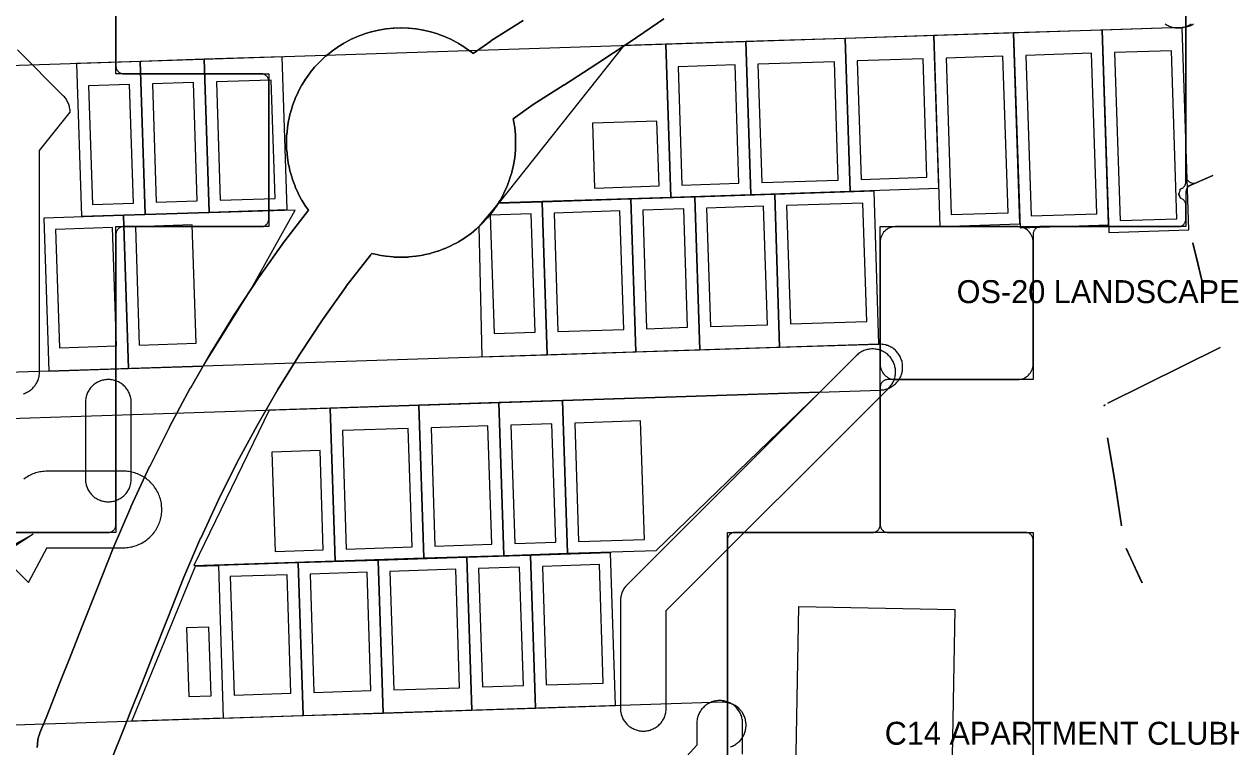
# Model space of a CAD drawing. Extents: x 32 to 940, y -21 to 684.
# Drawn here: x 488 to 645.9, y 81.9 to 176.5 of the extents above; entities that cross this region are included whole.
import ezdxf

# ---------------------------------------------------------------- set-up
doc = ezdxf.new("R2010")
doc.units = 0
for name, color, linetype, lineweight in [('BUILDING-CLUBHOUSE', 4, 'Continuous', 0), ('GREEN-IN-VILLAS', 3, 'Continuous', 0), ('GREEN-LANDSCAPE', 3, 'Continuous', 0), ('PLOT', 4, 'Continuous', 0), ('ROAD-PRIMARY', 1, 'Continuous', 0), ('ROAD-TERTIARY', 7, 'Continuous', 0), ('SITE-BOUNDARY', 7, 'Continuous', 0), ('TEXT-ZONE', 7, 'Continuous', 0), ('VILLA-HOUSE', 7, 'Continuous', 0), ('ZONE-APARTMENTS', 1, 'Continuous', 0), ('ZONE-CLUBHOUSE', 4, 'Continuous', 0), ('ZONE-VILLAS', 2, 'Continuous', 0)]:
    doc.layers.add(name, color=color, linetype=linetype, lineweight=lineweight)

msp = doc.modelspace()

# ---------------------------------------------------------------- linework, layer by layer
at = {"layer": 'BUILDING-CLUBHOUSE'}
msp.add_lwpolyline([(609.04, 59.04), (588.59, 59.41), (589.34, 100.3), (609.78, 99.92)], close=True, dxfattribs=at)
at = {"layer": 'GREEN-IN-VILLAS'}
for points in [[(553.28, 176.97), (549.07, 174.32), (549.03, 174.29), (546.74, 172.67), (546.72, 172.66), (546.7, 172.68), (546.46, 172.88), (546.4, 172.92), (545.66, 173.45), (545.61, 173.49), (544.83, 173.97), (544.77, 174.01), (543.96, 174.44), (543.9, 174.47), (543.07, 174.84), (543.01, 174.87), (542.15, 175.19), (542.09, 175.21), (541.21, 175.48), (541.15, 175.5), (540.26, 175.7), (540.19, 175.72), (539.29, 175.87), (539.23, 175.87), (538.31, 175.96), (538.25, 175.97), (537.33, 176), (537.27, 176), (536.35, 175.97), (536.29, 175.96), (535.37, 175.87), (535.31, 175.87), (534.41, 175.72), (534.34, 175.7), (533.45, 175.5), (533.39, 175.48), (532.51, 175.21), (532.45, 175.19), (531.59, 174.87), (531.53, 174.84), (530.7, 174.47), (530.64, 174.44), (529.83, 174.01), (529.77, 173.97), (528.99, 173.49), (528.94, 173.45), (528.2, 172.92), (528.14, 172.88), (527.44, 172.3), (527.39, 172.26), (526.72, 171.63), (526.67, 171.58), (526.04, 170.91), (526, 170.86), (525.42, 170.16), (525.38, 170.1), (524.85, 169.36), (524.81, 169.31), (524.33, 168.53), (524.29, 168.47), (523.86, 167.66), (523.83, 167.6), (523.46, 166.77), (523.43, 166.71), (523.11, 165.85), (523.09, 165.79), (522.82, 164.91), (522.8, 164.85), (522.6, 163.96), (522.58, 163.89), (522.43, 162.99), (522.43, 162.93), (522.34, 162.01), (522.33, 161.95), (522.3, 161.03), (522.3, 160.97), (522.33, 160.05), (522.34, 159.99), (522.43, 159.07), (522.43, 159.01), (522.58, 158.11), (522.6, 158.04), (522.8, 157.15), (522.82, 157.09), (523.09, 156.21), (523.11, 156.15), (523.43, 155.29), (523.46, 155.23), (523.83, 154.4), (523.86, 154.34), (524.29, 153.53), (524.33, 153.47), (524.81, 152.69), (524.85, 152.64), (525.18, 152.18), (525.19, 152.16), (525.18, 152.14), (522.09, 148.16), (522.07, 148.12), (518.78, 143.47), (518.76, 143.45), (515.63, 138.72), (515.62, 138.69), (512.62, 133.85), (512.6, 133.83), (509.75, 128.88), (509.73, 128.86), (507.01, 123.81), (507, 123.78), (504.42, 118.63), (504.41, 118.6), (501.96, 113.34), (501.95, 113.32), (499.65, 107.95), (499.64, 107.93), (497.49, 102.51), (495.63, 97.82), (494.04, 93.8), (492.71, 90.45), (491.65, 87.76), (490.85, 85.75), (490.06, 83.76), (490.04, 83.72), (489.91, 83.32), (489.88, 83.23), (489.79, 82.85), (489.78, 82.75), (489.72, 82.36), (489.72, 82.26), (489.7, 81.87)], [(499.61, 80.73), (500.94, 84.08), (502, 86.76), (503.33, 90.11), (504.93, 94.13), (506.79, 98.83), (508.88, 104.12), (508.89, 104.13), (511.08, 109.24), (511.09, 109.25), (513.42, 114.26), (513.42, 114.28), (515.88, 119.18), (515.88, 119.19), (518.47, 123.99), (518.48, 124), (521.19, 128.7), (521.2, 128.71), (524.04, 133.3), (524.05, 133.32), (527.02, 137.81), (527.03, 137.82), (530.11, 142.18), (530.13, 142.2), (533.3, 146.29), (533.31, 146.31), (533.46, 146.48), (533.47, 146.5), (533.5, 146.49), (534.34, 146.3), (534.41, 146.28), (535.31, 146.13), (535.37, 146.13), (536.29, 146.04), (536.35, 146.03), (537.27, 146), (537.33, 146), (538.25, 146.03), (538.31, 146.04), (539.23, 146.13), (539.29, 146.13), (540.19, 146.28), (540.26, 146.3), (541.15, 146.5), (541.21, 146.52), (542.09, 146.79), (542.15, 146.81), (543.01, 147.13), (543.07, 147.16), (543.9, 147.53), (543.96, 147.56), (544.77, 147.99), (544.83, 148.03), (545.61, 148.51), (545.66, 148.55), (546.4, 149.08), (546.46, 149.12), (547.16, 149.7), (547.21, 149.74), (547.88, 150.37), (547.93, 150.42), (548.56, 151.09), (548.6, 151.14), (549.18, 151.84), (549.22, 151.9), (549.75, 152.64), (549.79, 152.69), (550.27, 153.47), (550.31, 153.53), (550.74, 154.34), (550.77, 154.4), (551.14, 155.23), (551.17, 155.29), (551.49, 156.15), (551.51, 156.21), (551.78, 157.09), (551.8, 157.15), (552, 158.04), (552.02, 158.11), (552.17, 159.01), (552.17, 159.07), (552.26, 159.99), (552.27, 160.05), (552.3, 160.97), (552.3, 161.03), (552.27, 161.95), (552.26, 162.01), (552.17, 162.93), (552.17, 162.99), (552.02, 163.89), (552, 163.96), (551.97, 164.1), (551.97, 164.12), (551.99, 164.13), (554.59, 165.98), (554.61, 165.99), (558.66, 168.54), (558.67, 168.54), (562.93, 171.3), (562.94, 171.31), (567.28, 174.19), (567.29, 174.2), (571.7, 177.19)]]:
    msp.add_lwpolyline(points, dxfattribs=at)
at = {"layer": 'GREEN-LANDSCAPE'}
msp.add_lwpolyline([(600, 132), (600.01, 131.8), (600.04, 131.61), (600.09, 131.42), (600.15, 131.23), (600.24, 131.06), (600.34, 130.89), (600.45, 130.73), (600.59, 130.59), (600.73, 130.45), (600.89, 130.34), (601.06, 130.24), (601.23, 130.15), (601.42, 130.09), (601.61, 130.04), (601.8, 130.01), (602, 130), (618, 130), (618.2, 130.01), (618.39, 130.04), (618.58, 130.09), (618.77, 130.15), (618.94, 130.24), (619.11, 130.34), (619.27, 130.45), (619.41, 130.59), (619.55, 130.73), (619.66, 130.89), (619.76, 131.06), (619.85, 131.23), (619.91, 131.42), (619.96, 131.61), (619.99, 131.8), (620, 132), (620, 148), (619.99, 148.2), (619.96, 148.39), (619.91, 148.58), (619.85, 148.77), (619.76, 148.94), (619.66, 149.11), (619.55, 149.27), (619.41, 149.41), (619.27, 149.55), (619.11, 149.66), (618.94, 149.76), (618.77, 149.85), (618.58, 149.91), (618.39, 149.96), (618.2, 149.99), (618, 150), (602, 150), (601.8, 149.99), (601.61, 149.96), (601.42, 149.91), (601.23, 149.85), (601.06, 149.76), (600.89, 149.66), (600.73, 149.55), (600.59, 149.41), (600.45, 149.27), (600.34, 149.11), (600.24, 148.94), (600.15, 148.77), (600.09, 148.58), (600.04, 148.39), (600.01, 148.2), (600, 148)], close=True, dxfattribs=at)
at = {"layer": 'PLOT'}
for points in [[(617.46, 175.35), (607.01, 175.01), (607.82, 150.02), (618.27, 150.36)], [(629.06, 175.72), (617.46, 175.35), (618.29, 149.86), (629.89, 150.24)], [(639.51, 176.06), (629.06, 175.72), (629.93, 149.24), (640.37, 149.58)], [(571.96, 173.87), (566.46, 173.69), (550.12, 153.14), (572.61, 153.88)], [(582.4, 174.21), (571.96, 173.87), (572.61, 153.88), (583.06, 154.22)], [(595.4, 174.63), (582.4, 174.21), (583.06, 154.22), (596.05, 154.64)], [(607.01, 175.01), (595.4, 174.63), (596.05, 154.64), (607.66, 155.02)], [(521.73, 172.23), (511.54, 171.9), (512.19, 151.91), (522.39, 152.24)], [(503.18, 171.63), (494.83, 171.35), (495.48, 151.37), (503.83, 151.64)], [(511.54, 171.9), (503.18, 171.63), (503.83, 151.64), (512.19, 151.91)], [(547.48, 150), (547.86, 132.95), (556.43, 133.23), (555.78, 153.22), (550, 153.03)], [(556.43, 133.23), (568.03, 133.61), (567.38, 153.6), (555.78, 153.22)], [(568.03, 133.61), (576.39, 133.88), (575.74, 153.87), (567.38, 153.6)], [(576.39, 133.88), (586.84, 134.22), (586.19, 154.21), (575.74, 153.87)], [(586.84, 134.22), (599.84, 134.64), (599.19, 154.63), (586.19, 154.21)], [(500.99, 151.44), (501.64, 131.45), (511.41, 131.76), (517.61, 141.7), (523.43, 152.17)], [(491.2, 131.11), (501.64, 131.45), (500.99, 151.44), (490.55, 151.1)], [(558.44, 127.25), (559.09, 107.26), (570.7, 107.64), (592.1, 128.35)], [(539.64, 126.64), (528.03, 126.26), (528.68, 106.27), (540.29, 106.65)], [(550.08, 126.98), (539.64, 126.64), (540.29, 106.65), (550.74, 106.99)], [(558.44, 127.25), (550.08, 126.98), (550.74, 106.99), (559.09, 107.26)], [(510.2, 105.67), (528.68, 106.27), (528.03, 126.26), (520.04, 126)], [(514.05, 85.68), (524.5, 86.02), (523.85, 106), (513.4, 105.66)], [(524.5, 86.02), (534.95, 86.36), (534.3, 106.34), (523.85, 106)], [(534.95, 86.36), (546.55, 86.73), (545.9, 106.72), (534.3, 106.34)], [(546.55, 86.73), (554.91, 87), (554.26, 106.99), (545.9, 106.72)], [(554.91, 87), (565.36, 87.34), (564.71, 107.33), (554.26, 106.99)], [(514.05, 85.68), (502.06, 85.28), (510.41, 105.57), (513.4, 105.66)]]:
    msp.add_lwpolyline(points, close=True, dxfattribs=at)
at = {"layer": 'ROAD-PRIMARY'}
msp.add_lwpolyline([(475, 102), (489.16, 109.77), (485, 107), (488.54, 103.46), (491, 108.04), (491, 108), (501, 108), (501.19, 108), (501.38, 108.02), (501.58, 108.03), (501.77, 108.06), (501.96, 108.09), (502.14, 108.13), (502.33, 108.18), (502.51, 108.23), (502.7, 108.3), (502.88, 108.36), (503.05, 108.44), (503.23, 108.52), (503.4, 108.61), (503.56, 108.71), (503.73, 108.81), (503.89, 108.92), (504.04, 109.03), (504.19, 109.15), (504.34, 109.28), (504.48, 109.41), (504.61, 109.55), (504.74, 109.69), (504.87, 109.83), (504.99, 109.98), (505.1, 110.14), (505.21, 110.3), (505.31, 110.46), (505.4, 110.63), (505.49, 110.8), (505.57, 110.98), (505.65, 111.15), (505.71, 111.33), (505.77, 111.52), (505.83, 111.7), (505.88, 111.89), (505.91, 112.08), (505.95, 112.27), (505.97, 112.46), (505.99, 112.65), (506, 112.84), (506, 113.03), (506, 113.22), (505.98, 113.42), (505.96, 113.61), (505.94, 113.8), (505.9, 113.99), (505.86, 114.17), (505.81, 114.36), (505.75, 114.55), (505.69, 114.73), (505.62, 114.91), (505.55, 115.08), (505.46, 115.25), (505.37, 115.42), (505.28, 115.59), (505.17, 115.75), (505.06, 115.91), (504.95, 116.07), (504.83, 116.22), (504.7, 116.36), (504.57, 116.5), (504.43, 116.64), (504.29, 116.77), (504.14, 116.89), (503.99, 117.01), (503.83, 117.12), (503.67, 117.22), (503.51, 117.33), (503.34, 117.42), (503.17, 117.5), (503, 117.58), (502.82, 117.66), (502.64, 117.72), (502.45, 117.78), (502.27, 117.84), (502.08, 117.88), (501.89, 117.92), (501.7, 117.95), (501.51, 117.97), (501.32, 117.99), (501.13, 118), (501, 118), (491, 118), (490.81, 118), (490.62, 117.98), (490.42, 117.97), (490.23, 117.94), (490.04, 117.91), (489.86, 117.87), (489.67, 117.82), (489.49, 117.77), (489.3, 117.7), (489.12, 117.64), (488.95, 117.56), (488.77, 117.48), (488.6, 117.39), (488.44, 117.29), (488.27, 117.19), (488.11, 117.08), (487.96, 116.97)], dxfattribs=at)
at = {"layer": 'ROAD-TERTIARY'}
for points in [[(444.61, 169.74), (639.51, 176.09), (639.65, 176.09), (639.8, 176.11), (639.94, 176.13), (640.08, 176.16), (640.22, 176.19), (640.36, 176.24), (640.5, 176.29), (640.63, 176.34), (640.76, 176.4), (640.89, 176.47), (641.01, 176.54)], [(637.29, 176.54), (637.41, 176.46), (637.53, 176.38), (637.66, 176.32), (637.79, 176.25), (637.92, 176.2), (638.06, 176.15), (638.2, 176.11), (638.34, 176.07), (638.48, 176.05), (638.62, 176.02), (638.77, 176.01), (638.91, 176), (639.05, 176), (639.2, 176.01), (639.34, 176.02), (639.49, 176.04), (639.63, 176.07), (639.77, 176.1), (639.91, 176.14), (640.04, 176.19), (640.18, 176.24), (640.31, 176.3), (640.44, 176.37), (640.56, 176.44), (640.68, 176.52)], [(487.91, 128.14), (488.04, 128.19), (488.18, 128.24), (488.31, 128.3), (488.44, 128.37), (488.56, 128.44), (488.68, 128.52), (488.8, 128.6), (488.92, 128.69), (489.02, 128.78), (489.13, 128.88), (489.23, 128.99), (489.32, 129.1), (489.41, 129.21), (489.49, 129.33), (489.57, 129.45), (489.64, 129.58), (489.71, 129.71), (489.77, 129.84), (489.82, 129.97), (489.87, 130.11), (489.9, 130.25), (489.94, 130.39), (489.96, 130.53), (489.98, 130.68), (490, 130.82), (490, 130.96), (490, 159.98), (494, 165), (494, 165.14), (493.99, 165.29), (493.97, 165.43), (493.94, 165.57), (493.91, 165.72), (493.88, 165.85), (493.83, 165.99), (493.78, 166.13), (493.72, 166.26), (493.66, 166.39), (493.59, 166.52), (493.51, 166.64), (493.43, 166.76), (493.34, 166.87), (493.25, 166.98), (493.15, 167.09), (487.12, 173.12)], [(380.15, 121.47), (600.03, 128.62), (600.18, 128.63), (600.32, 128.65), (600.46, 128.67), (600.6, 128.7), (600.74, 128.73), (600.88, 128.78), (601.02, 128.83), (601.15, 128.88), (601.28, 128.94), (601.41, 129.01), (601.53, 129.09), (601.65, 129.16), (601.77, 129.25), (601.88, 129.34), (601.99, 129.44), (602.09, 129.54), (602.19, 129.65), (602.28, 129.76), (602.37, 129.87), (602.45, 129.99), (602.53, 130.11), (602.6, 130.24), (602.66, 130.37), (602.72, 130.5), (602.77, 130.64), (602.81, 130.78), (602.85, 130.91), (602.88, 131.06), (602.9, 131.2), (602.92, 131.34), (602.93, 131.49), (602.93, 131.63), (602.93, 131.78), (602.92, 131.92), (602.9, 132.06), (602.88, 132.21), (602.85, 132.35), (602.81, 132.49), (602.76, 132.62), (602.71, 132.76), (602.65, 132.89), (602.59, 133.02), (602.52, 133.15), (602.44, 133.27), (602.36, 133.39), (602.27, 133.5), (602.18, 133.61), (602.08, 133.72), (601.98, 133.82), (601.87, 133.91), (601.76, 134), (601.64, 134.09), (601.52, 134.17), (601.4, 134.24), (601.27, 134.31), (601.14, 134.37), (601, 134.43), (600.87, 134.47), (600.73, 134.52), (600.59, 134.55), (600.45, 134.58), (600.3, 134.6), (600.16, 134.61), (600.02, 134.62), (599.87, 134.62), (599.84, 134.62), (379.95, 127.46)], [(580.39, 81.94), (580.53, 81.98), (580.66, 82.04), (580.79, 82.1), (580.92, 82.17), (581.05, 82.24), (581.17, 82.32), (581.28, 82.41), (581.39, 82.5), (581.5, 82.6), (581.61, 82.7), (581.7, 82.8), (581.8, 82.92), (581.88, 83.03), (581.96, 83.15), (582.04, 83.27), (582.11, 83.4), (582.17, 83.53), (582.23, 83.66), (582.28, 83.8), (582.33, 83.94), (582.36, 84.07), (582.39, 84.22), (582.42, 84.36), (582.43, 84.5), (582.44, 84.64), (582.45, 84.79), (582.44, 84.93), (582.43, 85.08), (582.41, 85.22), (582.39, 85.36), (582.36, 85.5), (582.32, 85.64), (582.28, 85.78), (582.22, 85.92), (582.17, 86.05), (582.1, 86.18), (582.03, 86.3), (581.96, 86.43), (581.87, 86.55), (581.79, 86.66), (581.69, 86.77), (581.6, 86.88), (581.49, 86.98), (581.38, 87.07), (581.27, 87.16), (581.15, 87.25), (581.03, 87.33), (580.91, 87.4), (580.78, 87.47), (580.65, 87.53), (580.52, 87.58), (580.38, 87.63), (580.24, 87.67), (580.1, 87.71), (579.96, 87.74), (579.82, 87.76), (579.67, 87.77), (579.53, 87.78), (579.38, 87.78), (579.35, 87.78), (360.46, 80.66)], [(582, 81), (582, 85), (582, 85.14), (581.99, 85.29), (581.97, 85.43), (581.95, 85.57), (581.91, 85.72), (581.88, 85.86), (581.83, 85.99), (581.78, 86.13), (581.72, 86.26), (581.66, 86.39), (581.59, 86.52), (581.51, 86.64), (581.43, 86.76), (581.34, 86.87), (581.25, 86.98), (581.15, 87.09), (581.05, 87.19), (580.94, 87.29), (580.83, 87.38), (580.71, 87.46), (580.59, 87.54), (580.47, 87.62), (580.34, 87.68), (580.21, 87.75), (580.08, 87.8), (579.94, 87.85), (579.8, 87.89), (579.66, 87.93), (579.52, 87.95), (579.38, 87.98), (579.23, 87.99), (579.09, 88), (578.95, 88), (578.8, 87.99), (578.66, 87.98), (578.51, 87.96), (578.37, 87.93), (578.23, 87.9), (578.09, 87.86), (577.96, 87.81), (577.82, 87.76), (577.69, 87.7), (577.56, 87.63), (577.44, 87.56), (577.32, 87.48), (577.2, 87.4), (577.09, 87.31), (576.98, 87.22), (576.87, 87.11), (576.77, 87.01), (576.68, 86.9), (576.59, 86.79), (576.51, 86.67), (576.43, 86.55), (576.36, 86.42), (576.29, 86.29), (576.23, 86.16), (576.18, 86.03), (576.13, 85.89), (576.1, 85.75), (576.06, 85.61), (576.04, 85.47), (576.02, 85.32), (576, 85.18), (576, 85.04), (576, 82.16), (566.7, 71.96)]]:
    msp.add_lwpolyline(points, dxfattribs=at)
for points in [[(569.2, 84.01), (569.34, 84.02), (569.49, 84.04), (569.63, 84.07), (569.77, 84.1), (569.91, 84.14), (570.04, 84.19), (570.18, 84.24), (570.31, 84.3), (570.44, 84.37), (570.56, 84.44), (570.68, 84.52), (570.8, 84.6), (570.91, 84.69), (571.02, 84.78), (571.13, 84.89), (571.23, 84.99), (571.32, 85.1), (571.41, 85.21), (571.49, 85.33), (571.57, 85.45), (571.64, 85.58), (571.71, 85.71), (571.77, 85.84), (571.82, 85.97), (571.87, 86.11), (571.9, 86.25), (571.94, 86.39), (571.96, 86.53), (571.98, 86.68), (572, 86.82), (572, 86.96), (572, 99.76), (601.12, 128.88), (601.22, 128.98), (601.32, 129.09), (601.4, 129.21), (601.49, 129.32), (601.57, 129.45), (601.64, 129.57), (601.7, 129.7), (601.76, 129.83), (601.82, 129.97), (601.86, 130.1), (601.9, 130.24), (601.94, 130.38), (601.96, 130.52), (601.98, 130.67), (601.99, 130.81), (602, 130.96), (602, 131.1), (601.99, 131.24), (601.98, 131.39), (601.95, 131.53), (601.92, 131.67), (601.89, 131.81), (601.85, 131.95), (601.8, 132.09), (601.74, 132.22), (601.68, 132.35), (601.61, 132.48), (601.54, 132.6), (601.46, 132.72), (601.37, 132.84), (601.28, 132.95), (601.18, 133.06), (601.08, 133.16), (600.98, 133.26), (600.87, 133.35), (600.75, 133.44), (600.63, 133.52), (600.51, 133.59), (600.38, 133.66), (600.25, 133.73), (600.12, 133.78), (599.98, 133.83), (599.85, 133.88), (599.71, 133.92), (599.57, 133.95), (599.42, 133.97), (599.28, 133.99), (599.13, 134), (598.99, 134), (598.85, 134), (598.7, 133.99), (598.56, 133.97), (598.42, 133.94), (598.28, 133.91), (598.14, 133.87), (598, 133.83), (597.86, 133.78), (597.73, 133.72), (597.6, 133.66), (597.48, 133.58), (597.35, 133.51), (597.24, 133.43), (597.12, 133.34), (597.01, 133.25), (596.9, 133.15), (566.88, 103.12), (566.78, 103.02), (566.68, 102.91), (566.6, 102.79), (566.51, 102.68), (566.43, 102.55), (566.36, 102.43), (566.3, 102.3), (566.24, 102.17), (566.18, 102.03), (566.14, 101.9), (566.1, 101.76), (566.06, 101.62), (566.04, 101.48), (566.02, 101.33), (566.01, 101.19), (566, 101.05), (566, 87), (566, 86.86), (566.01, 86.71), (566.03, 86.57), (566.05, 86.43), (566.09, 86.28), (566.12, 86.14), (566.17, 86.01), (566.22, 85.87), (566.28, 85.74), (566.34, 85.61), (566.41, 85.48), (566.49, 85.36), (566.57, 85.24), (566.66, 85.13), (566.75, 85.02), (566.85, 84.91), (566.95, 84.81), (567.06, 84.71), (567.17, 84.62), (567.29, 84.54), (567.41, 84.46), (567.53, 84.38), (567.66, 84.32), (567.79, 84.25), (567.92, 84.2), (568.06, 84.15), (568.2, 84.11), (568.34, 84.07), (568.48, 84.05), (568.62, 84.02), (568.77, 84.01), (568.91, 84), (569.05, 84)], [(499.2, 114.01), (499.34, 114.02), (499.49, 114.04), (499.63, 114.07), (499.77, 114.1), (499.91, 114.14), (500.04, 114.19), (500.18, 114.24), (500.31, 114.3), (500.44, 114.37), (500.56, 114.44), (500.68, 114.52), (500.8, 114.6), (500.92, 114.69), (501.02, 114.78), (501.13, 114.89), (501.23, 114.99), (501.32, 115.1), (501.41, 115.21), (501.49, 115.33), (501.57, 115.45), (501.64, 115.58), (501.71, 115.71), (501.77, 115.84), (501.82, 115.97), (501.87, 116.11), (501.9, 116.25), (501.94, 116.39), (501.96, 116.53), (501.98, 116.68), (502, 116.82), (502, 116.96), (502, 127), (502, 127.14), (501.99, 127.29), (501.97, 127.43), (501.94, 127.57), (501.91, 127.72), (501.88, 127.86), (501.83, 127.99), (501.78, 128.13), (501.72, 128.26), (501.66, 128.39), (501.59, 128.52), (501.51, 128.64), (501.43, 128.76), (501.34, 128.87), (501.25, 128.98), (501.15, 129.09), (501.05, 129.19), (500.94, 129.29), (500.83, 129.38), (500.71, 129.46), (500.59, 129.54), (500.47, 129.62), (500.34, 129.68), (500.21, 129.75), (500.08, 129.8), (499.94, 129.85), (499.8, 129.89), (499.66, 129.93), (499.52, 129.95), (499.38, 129.98), (499.23, 129.99), (499.09, 130), (498.95, 130), (498.8, 129.99), (498.66, 129.98), (498.51, 129.96), (498.37, 129.93), (498.23, 129.9), (498.09, 129.86), (497.96, 129.81), (497.82, 129.76), (497.69, 129.7), (497.56, 129.63), (497.44, 129.56), (497.32, 129.48), (497.2, 129.4), (497.08, 129.31), (496.98, 129.22), (496.87, 129.12), (496.77, 129.01), (496.68, 128.9), (496.59, 128.79), (496.51, 128.67), (496.43, 128.55), (496.36, 128.42), (496.29, 128.29), (496.23, 128.16), (496.18, 128.03), (496.13, 127.89), (496.1, 127.75), (496.06, 127.61), (496.04, 127.47), (496.02, 127.32), (496, 127.18), (496, 127.04), (496, 117), (496, 116.86), (496.01, 116.71), (496.03, 116.57), (496.06, 116.43), (496.09, 116.28), (496.12, 116.14), (496.17, 116.01), (496.22, 115.87), (496.28, 115.74), (496.34, 115.61), (496.41, 115.48), (496.49, 115.36), (496.57, 115.24), (496.66, 115.13), (496.75, 115.02), (496.85, 114.91), (496.95, 114.81), (497.06, 114.71), (497.17, 114.62), (497.29, 114.54), (497.41, 114.46), (497.53, 114.38), (497.66, 114.32), (497.79, 114.25), (497.92, 114.2), (498.06, 114.15), (498.2, 114.11), (498.34, 114.07), (498.48, 114.05), (498.62, 114.02), (498.77, 114.01), (498.91, 114), (499.05, 114)]]:
    msp.add_lwpolyline(points, close=True, dxfattribs=at)
at = {"layer": 'SITE-BOUNDARY'}
for points in [[(640.35, 155.32), (643.53, 156.7), (643.53, 156.7), (640.35, 155.32)], [(639.24, 154.89), (639.24, 154.89), (639.48, 155.01), (639.48, 155.01)], [(639.08, 154.3), (639.09, 154.26), (639.09, 154.26)], [(639.09, 154.23), (639.27, 153.73), (639.09, 154.23)], [(640.92, 147.88), (640.92, 147.88), (642.1, 142.97), (642.1, 142.97)], [(629.77, 126.89), (629.77, 126.89), (644.48, 134.19), (644.48, 134.19)], [(629.27, 126.58), (629.44, 126.71), (629.44, 126.71)], [(629.74, 122.38), (630.75, 116.45), (630.75, 116.45)], [(630.75, 116.42), (630.75, 116.42), (631.58, 110.84), (631.58, 110.84)], [(632.2, 107.88), (634.26, 103.41), (634.26, 103.41), (632.2, 107.88)]]:
    msp.add_lwpolyline(points, close=True, dxfattribs=at)
at = {"layer": 'VILLA-HOUSE'}
for points in [[(616.06, 172.3), (608.61, 172.06), (609.27, 151.57), (616.72, 151.81)], [(627.66, 172.68), (619.05, 172.4), (619.74, 151.41), (628.35, 151.69)], [(638.11, 173.02), (630.66, 172.77), (631.38, 150.79), (638.82, 151.03)], [(581, 171.16), (573.56, 170.92), (574.06, 155.42), (581.51, 155.67)], [(594, 171.58), (584, 171.26), (584.51, 155.76), (594.51, 156.09)], [(605.61, 171.96), (597, 171.68), (597.51, 156.19), (606.11, 156.47)], [(520.33, 169.18), (513.14, 168.95), (513.64, 153.46), (520.84, 153.69)], [(501.78, 168.58), (496.42, 168.41), (496.93, 152.91), (502.28, 153.09)], [(510.14, 168.85), (504.78, 168.68), (505.28, 153.19), (510.64, 153.36)], [(570.78, 163.82), (562.34, 163.55), (562.62, 155.05), (571.06, 155.33)], [(549.47, 136), (554.83, 136.18), (554.33, 151.67), (548.97, 151.5)], [(557.83, 136.28), (566.44, 136.56), (565.93, 152.05), (557.32, 151.77)], [(569.44, 136.65), (574.79, 136.83), (574.29, 152.32), (568.93, 152.15)], [(577.79, 136.93), (585.24, 137.17), (584.74, 152.66), (577.29, 152.42)], [(588.24, 137.27), (598.24, 137.59), (597.74, 153.08), (587.73, 152.76)], [(503.04, 134.49), (510.49, 134.74), (509.99, 150.23), (502.54, 149.98)], [(492.6, 134.15), (500.05, 134.4), (499.54, 149.89), (492.09, 149.64)], [(538.24, 123.59), (529.63, 123.31), (530.13, 107.82), (538.74, 108.1)], [(548.68, 123.93), (541.24, 123.69), (541.74, 108.2), (549.19, 108.44)], [(557.04, 124.2), (551.68, 124.03), (552.19, 108.54), (557.54, 108.71)], [(568.65, 124.58), (560.04, 124.3), (560.54, 108.81), (569.15, 109.09)], [(526.71, 120.72), (520.4, 120.51), (520.83, 107.52), (527.13, 107.72)], [(515.46, 88.72), (522.9, 88.96), (522.4, 104.46), (514.95, 104.21)], [(525.9, 89.06), (533.35, 89.3), (532.85, 104.8), (525.4, 104.55)], [(536.35, 89.4), (544.96, 89.68), (544.45, 105.17), (535.84, 104.89)], [(547.96, 89.78), (553.31, 89.95), (552.81, 105.45), (547.45, 105.27)], [(556.31, 90.05), (563.76, 90.29), (563.26, 105.79), (555.81, 105.54)], [(509.53, 88.53), (512.46, 88.62), (512.17, 97.62), (509.24, 97.52)]]:
    msp.add_lwpolyline(points, close=True, dxfattribs=at)
at = {"layer": 'ZONE-APARTMENTS'}
msp.add_lwpolyline([(640, 189), (640, 156.69), (640, 156.59), (640.02, 156.49), (640.04, 156.4), (640.08, 156.3), (640.12, 156.21), (640.17, 156.13), (640.23, 156.05), (640.3, 155.98), (640.37, 155.91), (640.45, 155.85), (640.54, 155.8), (640.63, 155.76), (640.72, 155.73), (640.82, 155.71), (640.92, 155.69), (641.01, 155.69), (641.11, 155.7), (641.21, 155.71), (641.31, 155.74), (641.4, 155.77), (643.51, 156.69), (643.53, 156.7), (643.53, 156.7), (643.51, 156.69), (641.56, 155.84), (640.6, 155.43), (640.51, 155.38), (640.43, 155.33), (640.36, 155.27), (640.28, 155.21), (640.22, 155.13), (640.16, 155.06), (640.11, 154.97), (640.07, 154.89), (640.04, 154.79), (640.02, 154.7), (640, 154.6), (640, 154.51), (640, 150.02), (640, 150), (639.98, 150), (621, 150), (620.9, 150), (620.8, 149.98), (620.71, 149.96), (620.62, 149.92), (620.53, 149.88), (620.44, 149.83), (620.37, 149.77), (620.29, 149.71), (620.23, 149.63), (620.17, 149.56), (620.12, 149.47), (620.08, 149.38), (620.04, 149.29), (620.02, 149.2), (620, 149.1), (620, 149), (620, 130.02), (620, 130), (619.98, 130), (601, 130), (600.9, 130), (600.8, 129.98), (600.71, 129.96), (600.62, 129.92), (600.53, 129.88), (600.44, 129.83), (600.37, 129.77), (600.29, 129.71), (600.23, 129.63), (600.17, 129.56), (600.12, 129.47), (600.08, 129.38), (600.04, 129.29), (600.02, 129.2), (600, 129.1), (600, 129), (600, 111), (600, 110.9), (600.02, 110.8), (600.04, 110.71), (600.08, 110.62), (600.12, 110.53), (600.17, 110.44), (600.23, 110.37), (600.29, 110.29), (600.37, 110.23), (600.44, 110.17), (600.53, 110.12), (600.62, 110.08), (600.71, 110.04), (600.8, 110.02), (600.9, 110), (601, 110), (619.98, 110), (620, 110), (620, 109.98), (620, 51)], dxfattribs=at)
for points in [[(640.92, 147.88), (640.92, 147.88), (640.92, 147.85), (641.42, 145.81), (642.09, 142.99), (642.1, 142.97), (642.1, 142.97), (642.09, 142.99), (641.56, 145.2), (640.92, 147.85)], [(629.77, 126.89), (629.77, 126.89), (629.79, 126.9), (644.46, 134.18), (644.48, 134.19), (644.48, 134.19), (644.46, 134.18), (629.79, 126.9)], [(629.27, 126.58), (629.29, 126.59), (629.43, 126.7), (629.44, 126.71), (629.44, 126.71), (629.43, 126.7), (629.43, 126.7), (629.43, 126.71), (629.42, 126.7), (629.42, 126.7)], [(629.74, 122.38), (629.74, 122.36), (630.75, 116.47), (630.75, 116.45), (630.75, 116.45), (630.75, 116.47), (629.74, 122.36)], [(630.75, 116.45), (630.75, 116.45), (630.75, 116.45), (630.75, 116.43), (630.75, 116.42), (630.75, 116.42)], [(630.75, 116.42), (630.75, 116.42), (630.75, 116.41), (631.58, 110.86), (631.58, 110.84), (631.58, 110.84), (631.58, 110.86), (630.75, 116.41)], [(632.2, 107.88), (632.21, 107.85), (633.03, 106.08), (634.25, 103.43), (634.26, 103.41), (634.26, 103.41), (634.25, 103.43), (633.51, 105.04), (632.21, 107.85), (632.2, 107.88)]]:
    msp.add_lwpolyline(points, close=True, dxfattribs=at)
at = {"layer": 'ZONE-CLUBHOUSE'}
msp.add_lwpolyline([(620, 51), (620, 109), (620, 109.1), (619.98, 109.2), (619.96, 109.29), (619.92, 109.38), (619.88, 109.47), (619.83, 109.56), (619.77, 109.63), (619.71, 109.71), (619.63, 109.77), (619.56, 109.83), (619.47, 109.88), (619.38, 109.92), (619.29, 109.96), (619.2, 109.98), (619.1, 110), (619, 110), (581, 110), (580.9, 110), (580.8, 109.98), (580.71, 109.96), (580.62, 109.92), (580.53, 109.88), (580.44, 109.83), (580.37, 109.77), (580.29, 109.71), (580.23, 109.63), (580.17, 109.56), (580.12, 109.47), (580.08, 109.38), (580.04, 109.29), (580.02, 109.2), (580, 109.1), (580, 109), (580, 65)], dxfattribs=at)
at = {"layer": 'ZONE-VILLAS'}
for points in [[(480.02, 110), (499, 110), (499.1, 110), (499.2, 110.02), (499.29, 110.04), (499.38, 110.08), (499.47, 110.12), (499.56, 110.17), (499.63, 110.23), (499.71, 110.29), (499.77, 110.37), (499.83, 110.44), (499.88, 110.53), (499.92, 110.62), (499.96, 110.71), (499.98, 110.8), (500, 110.9), (500, 111), (500, 149.98), (500, 150), (500.02, 150), (519, 150), (519.1, 150), (519.2, 150.02), (519.29, 150.04), (519.38, 150.08), (519.47, 150.12), (519.56, 150.17), (519.63, 150.23), (519.71, 150.29), (519.77, 150.37), (519.83, 150.44), (519.88, 150.53), (519.92, 150.62), (519.96, 150.71), (519.98, 150.8), (520, 150.9), (520, 151), (520, 169), (520, 169.1), (519.98, 169.2), (519.96, 169.29), (519.92, 169.38), (519.88, 169.47), (519.83, 169.56), (519.77, 169.63), (519.71, 169.71), (519.63, 169.77), (519.56, 169.83), (519.47, 169.88), (519.38, 169.92), (519.29, 169.96), (519.2, 169.98), (519.1, 170), (519, 170), (500.02, 170), (500, 170), (500, 170.02), (500, 189.98)], [(580, 71), (580, 109.98), (580, 110), (580.02, 110), (599, 110), (599.1, 110), (599.2, 110.02), (599.29, 110.04), (599.38, 110.08), (599.47, 110.12), (599.56, 110.17), (599.63, 110.23), (599.71, 110.29), (599.77, 110.37), (599.83, 110.44), (599.88, 110.53), (599.92, 110.62), (599.96, 110.71), (599.98, 110.8), (600, 110.9), (600, 111), (600, 149.98), (600, 150), (600.02, 150), (639, 150), (639.1, 150), (639.2, 150.02), (639.29, 150.04), (639.38, 150.08), (639.47, 150.12), (639.56, 150.17), (639.63, 150.23), (639.71, 150.29), (639.77, 150.37), (639.83, 150.44), (639.88, 150.53), (639.92, 150.62), (639.96, 150.71), (639.98, 150.8), (640, 150.9), (640, 151), (640, 152.77), (640, 152.87), (639.98, 152.97), (639.96, 153.07), (639.92, 153.16), (639.88, 153.25), (639.83, 153.33), (639.77, 153.41), (639.71, 153.48), (639.63, 153.55), (639.55, 153.61), (639.47, 153.66), (639.38, 153.7), (639.29, 153.73), (639.28, 153.74), (639.27, 153.76), (639.27, 153.73), (639.27, 153.76), (639.1, 154.22), (639.09, 154.23), (639.09, 154.23), (639.1, 154.22), (639.09, 154.25), (639.09, 154.28), (639.09, 154.26), (639.09, 154.26), (639.09, 154.28), (639.09, 154.28), (639.08, 154.3), (639.09, 154.28), (639.08, 154.3), (639.09, 154.32), (639.14, 154.41), (639.18, 154.5), (639.21, 154.6), (639.23, 154.7), (639.24, 154.79), (639.24, 154.88), (639.24, 154.88), (639.25, 154.89), (639.25, 154.89), (639.24, 154.89), (639.24, 154.89), (639.25, 154.89), (639.45, 154.99), (639.54, 155.04), (639.62, 155.1), (639.69, 155.16), (639.76, 155.24), (639.82, 155.32), (639.88, 155.4), (639.92, 155.49), (639.95, 155.59), (639.98, 155.69), (639.99, 155.78), (640, 155.88), (640, 189.98)], [(500, 189), (500, 171), (500, 170.9), (500.02, 170.8), (500.04, 170.71), (500.08, 170.62), (500.12, 170.53), (500.17, 170.44), (500.23, 170.37), (500.29, 170.29), (500.37, 170.23), (500.44, 170.17), (500.53, 170.12), (500.62, 170.08), (500.71, 170.04), (500.8, 170.02), (500.9, 170), (501, 170), (519.98, 170), (520, 170), (520, 169.98), (520, 150.02), (520, 150), (519.98, 150), (501, 150), (500.9, 150), (500.8, 149.98), (500.71, 149.96), (500.62, 149.92), (500.53, 149.88), (500.44, 149.83), (500.37, 149.77), (500.29, 149.71), (500.23, 149.63), (500.17, 149.56), (500.12, 149.47), (500.08, 149.38), (500.04, 149.29), (500.02, 149.2), (500, 149.1), (500, 149), (500, 110.02), (500, 110), (499.98, 110), (481, 110)], [(489.7, 81.87), (489.72, 82.26), (489.72, 82.36), (489.78, 82.75), (489.79, 82.85), (489.88, 83.23), (489.91, 83.32), (490.04, 83.72), (490.06, 83.76), (490.85, 85.75), (491.65, 87.76), (492.71, 90.45), (494.04, 93.8), (495.63, 97.82), (497.49, 102.51), (499.64, 107.93), (499.65, 107.95), (501.95, 113.32), (501.96, 113.34), (504.41, 118.6), (504.42, 118.63), (507, 123.78), (507.01, 123.81), (509.73, 128.86), (509.75, 128.88), (512.6, 133.83), (512.62, 133.85), (515.62, 138.69), (515.63, 138.72), (518.76, 143.45), (518.78, 143.47), (522.07, 148.12), (522.09, 148.16), (525.18, 152.14), (525.19, 152.16), (525.18, 152.18), (524.85, 152.64), (524.81, 152.69), (524.33, 153.47), (524.29, 153.53), (523.86, 154.34), (523.83, 154.4), (523.46, 155.23), (523.43, 155.29), (523.11, 156.15), (523.09, 156.21), (522.82, 157.09), (522.8, 157.15), (522.6, 158.04), (522.58, 158.11), (522.43, 159.01), (522.43, 159.07), (522.34, 159.99), (522.33, 160.05), (522.3, 160.97), (522.3, 161.03), (522.33, 161.95), (522.34, 162.01), (522.43, 162.93), (522.43, 162.99), (522.58, 163.89), (522.6, 163.96), (522.8, 164.85), (522.82, 164.91), (523.09, 165.79), (523.11, 165.85), (523.43, 166.71), (523.46, 166.77), (523.83, 167.6), (523.86, 167.66), (524.29, 168.47), (524.33, 168.53), (524.81, 169.31), (524.85, 169.36), (525.38, 170.1), (525.42, 170.16), (526, 170.86), (526.04, 170.91), (526.67, 171.58), (526.72, 171.63), (527.39, 172.26), (527.44, 172.3), (528.14, 172.88), (528.2, 172.92), (528.94, 173.45), (528.99, 173.49), (529.77, 173.97), (529.83, 174.01), (530.64, 174.44), (530.7, 174.47), (531.53, 174.84), (531.59, 174.87), (532.45, 175.19), (532.51, 175.21), (533.39, 175.48), (533.45, 175.5), (534.34, 175.7), (534.41, 175.72), (535.31, 175.87), (535.37, 175.87), (536.29, 175.96), (536.35, 175.97), (537.27, 176), (537.33, 176), (538.25, 175.97), (538.31, 175.96), (539.23, 175.87), (539.29, 175.87), (540.19, 175.72), (540.26, 175.7), (541.15, 175.5), (541.21, 175.48), (542.09, 175.21), (542.15, 175.19), (543.01, 174.87), (543.07, 174.84), (543.9, 174.47), (543.96, 174.44), (544.77, 174.01), (544.83, 173.97), (545.61, 173.49), (545.66, 173.45), (546.4, 172.92), (546.46, 172.88), (546.7, 172.68), (546.72, 172.66), (546.74, 172.67), (549.03, 174.29), (549.07, 174.32), (553.28, 176.97)], [(571.7, 177.19), (567.29, 174.2), (567.28, 174.19), (562.94, 171.31), (562.93, 171.3), (558.67, 168.54), (558.66, 168.54), (554.61, 165.99), (554.59, 165.98), (551.99, 164.13), (551.97, 164.12), (551.97, 164.1), (552, 163.96), (552.02, 163.89), (552.17, 162.99), (552.17, 162.93), (552.26, 162.01), (552.27, 161.95), (552.3, 161.03), (552.3, 160.97), (552.27, 160.05), (552.26, 159.99), (552.17, 159.07), (552.17, 159.01), (552.02, 158.11), (552, 158.04), (551.8, 157.15), (551.78, 157.09), (551.51, 156.21), (551.49, 156.15), (551.17, 155.29), (551.14, 155.23), (550.77, 154.4), (550.74, 154.34), (550.31, 153.53), (550.27, 153.47), (549.79, 152.69), (549.75, 152.64), (549.22, 151.9), (549.18, 151.84), (548.6, 151.14), (548.56, 151.09), (547.93, 150.42), (547.88, 150.37), (547.21, 149.74), (547.16, 149.7), (546.46, 149.12), (546.4, 149.08), (545.66, 148.55), (545.61, 148.51), (544.83, 148.03), (544.77, 147.99), (543.96, 147.56), (543.9, 147.53), (543.07, 147.16), (543.01, 147.13), (542.15, 146.81), (542.09, 146.79), (541.21, 146.52), (541.15, 146.5), (540.26, 146.3), (540.19, 146.28), (539.29, 146.13), (539.23, 146.13), (538.31, 146.04), (538.25, 146.03), (537.33, 146), (537.27, 146), (536.35, 146.03), (536.29, 146.04), (535.37, 146.13), (535.31, 146.13), (534.41, 146.28), (534.34, 146.3), (533.5, 146.49), (533.47, 146.5), (533.46, 146.48), (533.31, 146.31), (533.3, 146.29), (530.13, 142.2), (530.11, 142.18), (527.03, 137.82), (527.02, 137.81), (524.05, 133.32), (524.04, 133.3), (521.2, 128.71), (521.19, 128.7), (518.48, 124), (518.47, 123.99), (515.88, 119.19), (515.88, 119.18), (513.42, 114.28), (513.42, 114.26), (511.09, 109.25), (511.08, 109.24), (508.89, 104.13), (508.88, 104.12), (506.79, 98.83), (504.93, 94.13), (503.33, 90.11), (502, 86.76), (500.94, 84.08), (499.61, 80.73)]]:
    msp.add_lwpolyline(points, dxfattribs=at)

# ---------------------------------------------------------------- texts
at = {"layer": 'TEXT-ZONE'}
for s, p in [('OS-20 LANDSCAPE 20 0.10 ac', (610, 140)), ('C14 APARTMENT CLUBHOUSE 0.55 ac', (600.59, 82.22))]:
    msp.add_text(s, height=3, dxfattribs=at).set_placement(p)

doc.saveas('drawing.dxf')
